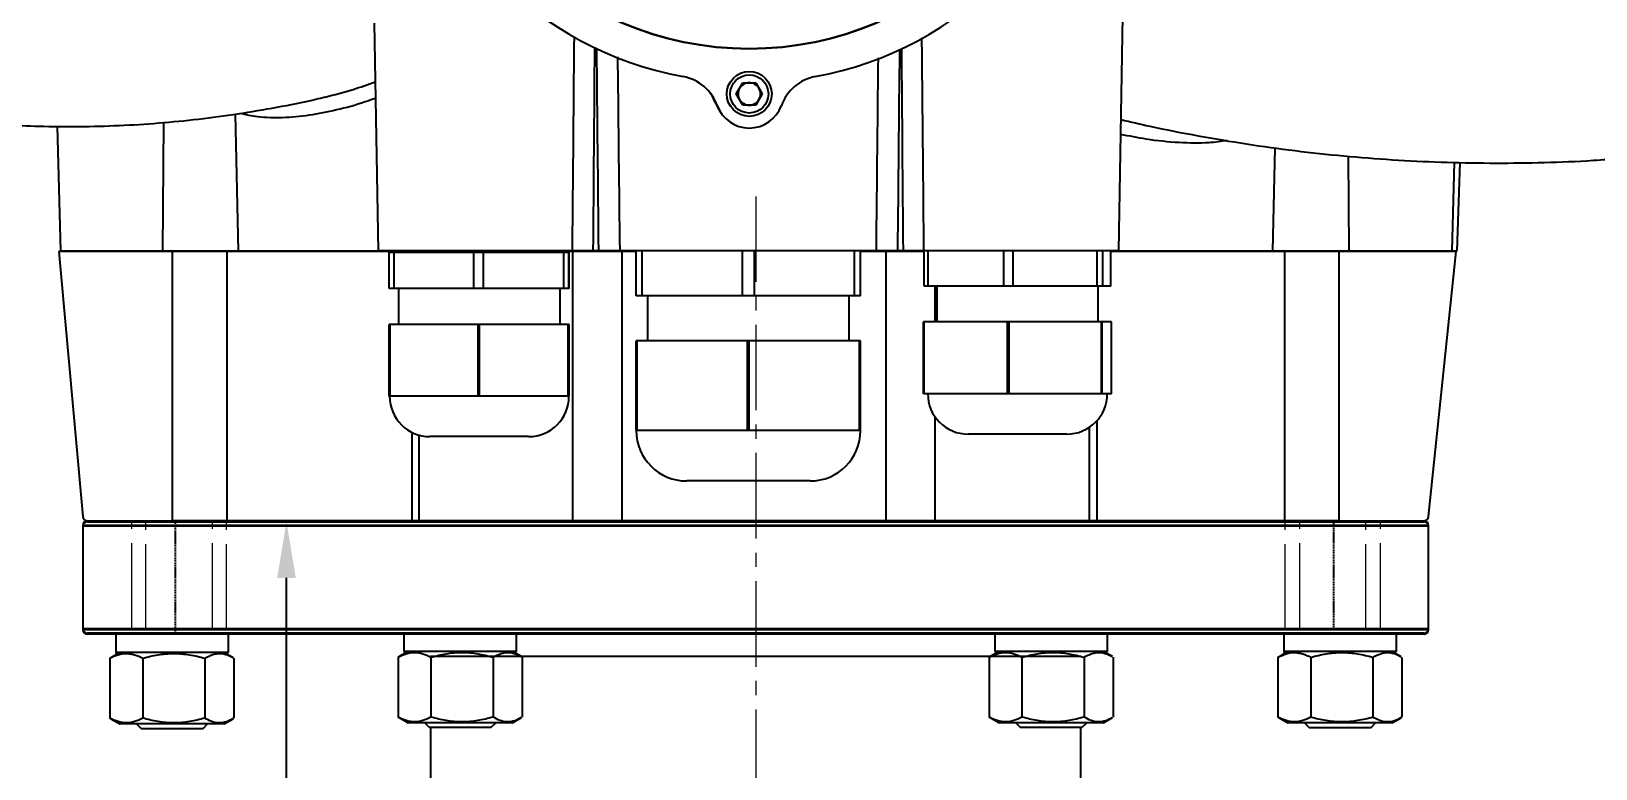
# Model space of a CAD drawing. Header units: millimetres. Extents: x 1465 to 4510, y 540 to 2694.
# Drawn here: x 3435.5 to 3784.2, y 1989.4 to 2153.7 of the extents above; entities that cross this region are included whole.
import ezdxf

# ---------------------------------------------------------------- set-up
doc = ezdxf.new("R2010")
doc.units = ezdxf.units.MM
for name, pattern in [('CENTER2', [28.575, 19.05, -3.175, 3.175, -3.175]), ('DASHED2', [0.375, 0.25, -0.125]), ('点画线', [18, 12, -2, 2, -2])]:
    doc.linetypes.add(name, pattern=pattern)
doc.layers.add('中心线', color=1, linetype='CENTER2', lineweight=13)
doc.layers.add('中心线层', color=1, linetype='点画线', lineweight=18)
doc.styles.get("Standard").update_dxf_attribs({"font": 'arial.ttf'})
doc.styles.add('TH_GBDIM', font='simplex.shx', dxfattribs={"width": 0.707, "bigfont": 'hzfs.shx'})
doc.dimstyles.new('ISO-25$0', dxfattribs={"dimtxt": 2.5, "dimasz": 2.5, "dimexe": 1.25, "dimexo": 0.625, "dimtad": 1, "dimtxsty": 'Standard', "dimcen": 2.5, "dimdle": 5, "dimadec": 0, "dimazin": 0, "dimtfac": 1, "dimtmove": 0, "dimatfit": 3, "dimfxl": 0, "dimarcsym": 0})

# ---------------------------------------------------------------- blocks, each defined once
blk = doc.blocks.new('*U53')
at = {"layer": '中心线层', "color": 0, "linetype": 'CENTER2', "transparency": 16777216}
blk.add_line((0, 497.5), (0, -12.5), dxfattribs=at)
blk = doc.blocks.new('*D75')
at = {"color": 1, "linetype": 'Continuous', "transparency": 16777216}
for p, q in [((3594.49, 2044.43), (3482.37, 2044.43)), ((3492.37, 1621.93), (3492.37, 2031.93)), ((3594.47, 1609.43), (3482.37, 1609.43))]:
    blk.add_line(p, q, dxfattribs=at)
at = {"color": 1, "linetype": 'ByBlock', "transparency": 16777216}
for points in [[(3490.29, 2031.93), (3494.46, 2031.93), (3492.37, 2044.43)], [(3490.29, 1621.93), (3494.46, 1621.93), (3492.37, 1609.43)]]:
    blk.add_solid(points, dxfattribs=at)
at = {"layer": 'Defpoints', "color": 0, "linetype": 'ByBlock', "transparency": 16777216}
for p in [(3492.37, 2044.43), (3596.99, 2044.43), (3596.97, 1609.43)]:
    blk.add_point(p, dxfattribs=at)
at = {"color": 1, "linetype": 'ByBlock', "lineweight": 5, "transparency": 16777216, "insert": (3479.87, 1826.93), "char_height": 15, "attachment_point": 5, "rotation": 90, "style": 'TH_GBDIM'}
blk.add_mtext('435', dxfattribs=at)

msp = doc.modelspace()

# ---------------------------------------------------------------- linework, layer by layer
at = {"color": 7, "linetype": 'Continuous', "lineweight": 25}
for p, q in [((3677.906, 2104.832), (3679.825, 2214.81)), ((3511.905, 2155.587), (3512.791, 2104.832)), ((3592.66, 2139.787), (3594.103, 2142.287)), ((3594.103, 2142.287), (3596.99, 2142.287)), ((3596.99, 2142.287), (3598.433, 2139.787)), ((3594.103, 2137.287), (3592.66, 2139.787)), ((3598.433, 2139.787), (3596.99, 2137.287)), ((3480.966, 2135.281), (3481.627, 2104.832)), ((3596.99, 2137.287), (3594.103, 2137.287)), ((3441.239, 2132.565), (3441.965, 2104.832)), ((3464.929, 2133.418), (3464.705, 2104.832)), ((3712.684, 2127.785), (3712.193, 2104.832)), ((3729.046, 2125.91), (3729.221, 2104.832)), ((3752.269, 2104.832), (3752.785, 2124.544)), ((3753.325, 2104.832), (3754.012, 2124.52)), ((3441.594, 2104.642), (3446.978, 2045.635)), ((3466.979, 2104.642), (3441.594, 2104.642)), ((3441.965, 2104.832), (3464.705, 2104.832)), ((3464.705, 2104.832), (3481.627, 2104.832)), ((3466.979, 2044.642), (3466.979, 2104.642)), ((3479.126, 2104.642), (3466.979, 2104.642)), ((3471.997, 2104.832), (3471.997, 2104.642)), ((3479.126, 2044.642), (3479.126, 2104.642)), ((3519.354, 2104.642), (3479.126, 2104.642)), ((3481.627, 2104.832), (3512.791, 2104.832)), ((3487.997, 2104.642), (3487.997, 2104.832)), ((3488.394, 2104.642), (3488.394, 2104.832)), ((3507.024, 2104.832), (3507.024, 2104.642)), ((3556.126, 2104.832), (3512.791, 2104.832)), ((3515.305, 2096.427), (3515.305, 2104.427)), ((3516.37, 2104.427), (3515.305, 2104.427)), ((3516.37, 2096.427), (3516.37, 2104.427)), ((3534.174, 2104.427), (3516.37, 2104.427)), ((3517.024, 2104.642), (3517.024, 2104.832)), ((3519.354, 2104.832), (3519.354, 2104.427)), ((3534.174, 2096.427), (3534.174, 2104.427)), ((3536.32, 2104.427), (3534.174, 2104.427)), ((3536.32, 2096.427), (3536.32, 2104.427)), ((3554.223, 2104.427), (3536.32, 2104.427)), ((3551.354, 2104.427), (3551.354, 2104.832)), ((3556.226, 2104.642), (3551.354, 2104.642)), ((3554.223, 2096.427), (3554.223, 2104.427)), ((3555.305, 2104.427), (3554.223, 2104.427)), ((3555.305, 2096.427), (3555.305, 2104.427)), ((3555.403, 2104.427), (3555.305, 2104.427)), ((3555.403, 2096.427), (3555.403, 2104.427)), ((3556.226, 2044.642), (3556.226, 2104.642)), ((3567.232, 2104.642), (3556.226, 2104.642)), ((3556.421, 2104.642), (3556.421, 2104.832)), ((3561.92, 2104.832), (3560.774, 2104.832)), ((3623.875, 2104.832), (3566.655, 2104.832)), ((3567.232, 2044.642), (3567.232, 2104.642)), ((3570.347, 2104.642), (3567.232, 2104.642)), ((3570.347, 2094.788), (3570.347, 2104.788)), ((3570.35, 2104.788), (3570.347, 2104.788)), ((3570.35, 2094.788), (3570.35, 2104.788)), ((3571.691, 2104.788), (3570.35, 2104.788)), ((3571.691, 2094.788), (3571.691, 2104.788)), ((3594.01, 2104.788), (3571.691, 2104.788)), ((3575.348, 2104.832), (3575.348, 2104.788)), ((3594.01, 2094.788), (3594.01, 2104.788)), ((3596.693, 2104.788), (3594.01, 2104.788)), ((3596.693, 2094.788), (3596.693, 2104.788)), ((3619.008, 2104.788), (3596.693, 2104.788)), ((3615.348, 2104.788), (3615.348, 2104.832)), ((3619.008, 2094.788), (3619.008, 2104.788)), ((3620.35, 2104.788), (3619.008, 2104.788)), ((3620.35, 2094.788), (3620.35, 2104.788)), ((3626.053, 2104.642), (3620.35, 2104.642)), ((3622.588, 2104.832), (3622.588, 2104.642)), ((3624.145, 2104.832), (3624.145, 2104.642)), ((3626.053, 2044.642), (3626.053, 2104.642)), ((3634.502, 2104.642), (3626.053, 2104.642)), ((3629.82, 2104.832), (3628.674, 2104.832)), ((3677.906, 2104.832), (3634.411, 2104.832)), ((3634.502, 2096.973), (3634.502, 2104.832)), ((3635.405, 2096.973), (3635.405, 2104.832)), ((3652.266, 2096.973), (3652.266, 2104.832)), ((3654.404, 2096.973), (3654.404, 2104.832)), ((3673.107, 2096.973), (3673.107, 2104.832)), ((3674.342, 2096.973), (3674.342, 2104.832)), ((3676.184, 2096.973), (3676.184, 2104.832)), ((3714.962, 2104.642), (3676.184, 2104.642)), ((3677.942, 2104.832), (3677.942, 2104.642)), ((3677.942, 2104.832), (3712.193, 2104.832)), ((3687.942, 2104.642), (3687.942, 2104.832)), ((3706.572, 2104.832), (3706.572, 2104.642)), ((3712.193, 2104.832), (3729.221, 2104.832)), ((3714.962, 2044.642), (3714.962, 2104.642)), ((3727.086, 2104.642), (3714.962, 2104.642)), ((3722.572, 2104.642), (3722.572, 2104.832)), ((3722.969, 2104.642), (3722.969, 2104.832)), ((3727.086, 2044.642), (3727.086, 2104.642)), ((3752.54, 2104.642), (3727.086, 2104.642)), ((3729.221, 2104.832), (3752.269, 2104.832)), ((3746.985, 2045.642), (3753.163, 2104.642)), ((3752.269, 2104.832), (3753.325, 2104.832)), ((3753.163, 2104.642), (3752.54, 2104.642)), ((3516.37, 2096.427), (3515.305, 2096.427)), ((3534.174, 2096.427), (3516.37, 2096.427)), ((3517.354, 2096.427), (3517.354, 2088.427)), ((3536.32, 2096.427), (3534.174, 2096.427)), ((3554.223, 2096.427), (3536.32, 2096.427)), ((3553.354, 2088.427), (3553.354, 2096.427)), ((3555.305, 2096.427), (3554.223, 2096.427)), ((3555.403, 2096.427), (3555.305, 2096.427)), ((3635.405, 2096.973), (3634.502, 2096.973)), ((3652.266, 2096.973), (3635.405, 2096.973)), ((3636.974, 2088.973), (3636.974, 2096.973)), ((3637.343, 2096.973), (3637.343, 2088.973)), ((3654.404, 2096.973), (3652.266, 2096.973)), ((3673.107, 2096.973), (3654.404, 2096.973)), ((3674.342, 2096.973), (3673.107, 2096.973)), ((3673.343, 2088.973), (3673.343, 2096.973)), ((3676.184, 2096.973), (3674.342, 2096.973)), ((3570.35, 2094.788), (3570.347, 2094.788)), ((3571.691, 2094.788), (3570.35, 2094.788)), ((3594.01, 2094.788), (3571.691, 2094.788)), ((3572.848, 2094.788), (3572.848, 2084.788)), ((3596.693, 2094.788), (3594.01, 2094.788)), ((3619.008, 2094.788), (3596.693, 2094.788)), ((3617.848, 2084.788), (3617.848, 2094.788)), ((3620.35, 2094.788), (3619.008, 2094.788)), ((3515.3, 2072.427), (3515.3, 2088.427)), ((3515.463, 2088.427), (3515.3, 2088.427)), ((3515.463, 2072.427), (3515.463, 2088.427)), ((3535.081, 2088.427), (3515.463, 2088.427)), ((3535.081, 2072.427), (3535.081, 2088.427)), ((3535.409, 2088.427), (3535.081, 2088.427)), ((3535.409, 2072.427), (3535.409, 2088.427)), ((3555.135, 2088.427), (3535.409, 2088.427)), ((3555.135, 2072.427), (3555.135, 2088.427)), ((3555.3, 2088.427), (3555.135, 2088.427)), ((3555.3, 2072.427), (3555.3, 2088.427)), ((3555.408, 2088.427), (3555.3, 2088.427)), ((3555.408, 2072.427), (3555.408, 2088.427)), ((3634.408, 2072.973), (3634.408, 2088.973)), ((3634.546, 2088.973), (3634.408, 2088.973)), ((3634.546, 2072.973), (3634.546, 2088.973)), ((3653.125, 2088.973), (3634.546, 2088.973)), ((3653.125, 2072.973), (3653.125, 2088.973)), ((3653.451, 2088.973), (3653.125, 2088.973)), ((3653.451, 2072.973), (3653.451, 2088.973)), ((3674.059, 2088.973), (3653.451, 2088.973)), ((3674.059, 2072.973), (3674.059, 2088.973)), ((3674.248, 2088.973), (3674.059, 2088.973)), ((3674.248, 2072.973), (3674.248, 2088.973)), ((3676.278, 2088.973), (3674.248, 2088.973)), ((3676.278, 2072.973), (3676.278, 2088.973)), ((3570.347, 2064.788), (3570.347, 2084.788)), ((3570.35, 2084.788), (3570.347, 2084.788)), ((3570.35, 2064.788), (3570.35, 2084.788)), ((3570.555, 2084.788), (3570.35, 2084.788)), ((3570.555, 2064.788), (3570.555, 2084.788)), ((3595.146, 2084.788), (3570.555, 2084.788)), ((3595.146, 2064.788), (3595.146, 2084.788)), ((3595.556, 2084.788), (3595.146, 2084.788)), ((3595.556, 2064.788), (3595.556, 2084.788)), ((3620.145, 2084.788), (3595.556, 2084.788)), ((3620.145, 2064.788), (3620.145, 2084.788)), ((3620.35, 2084.788), (3620.145, 2084.788)), ((3620.35, 2064.788), (3620.35, 2084.788)), ((3515.463, 2072.427), (3515.3, 2072.427)), ((3525.272, 2072.427), (3515.463, 2072.427)), ((3535.081, 2072.427), (3525.272, 2072.427)), ((3535.409, 2072.427), (3535.081, 2072.427)), ((3545.272, 2072.427), (3535.409, 2072.427)), ((3555.135, 2072.427), (3545.272, 2072.427)), ((3555.3, 2072.427), (3555.135, 2072.427)), ((3555.354, 2072.427), (3555.3, 2072.427)), ((3555.408, 2072.427), (3555.354, 2072.427)), ((3634.546, 2072.973), (3634.408, 2072.973)), ((3643.835, 2072.973), (3634.546, 2072.973)), ((3653.125, 2072.973), (3643.835, 2072.973)), ((3653.451, 2072.973), (3653.125, 2072.973)), ((3663.755, 2072.973), (3653.451, 2072.973)), ((3674.059, 2072.973), (3663.755, 2072.973)), ((3674.248, 2072.973), (3674.059, 2072.973)), ((3675.263, 2072.973), (3674.248, 2072.973)), ((3676.278, 2072.973), (3675.263, 2072.973)), ((3570.348, 2064.788), (3570.347, 2064.788)), ((3570.35, 2064.788), (3570.348, 2064.788)), ((3570.555, 2064.788), (3570.35, 2064.788)), ((3582.851, 2064.788), (3570.555, 2064.788)), ((3595.146, 2064.788), (3582.851, 2064.788)), ((3595.556, 2064.788), (3595.146, 2064.788)), ((3607.851, 2064.788), (3595.556, 2064.788)), ((3620.145, 2064.788), (3607.851, 2064.788)), ((3620.35, 2064.788), (3620.145, 2064.788)), ((3636.974, 2044.642), (3636.974, 2067.805)), ((3671.384, 2044.642), (3671.384, 2065.517)), ((3673.131, 2044.642), (3673.131, 2067.063)), ((3520.4, 2044.642), (3520.4, 2064.342)), ((3521.871, 2063.776), (3521.871, 2044.642)), ((3546.354, 2063.427), (3524.354, 2063.427)), ((3666.343, 2063.973), (3644.343, 2063.973)), ((3609.098, 2053.538), (3581.598, 2053.538)), ((3447.985, 2044.642), (3745.985, 2044.642)), ((3447.985, 2044.432), (3745.985, 2044.432)), ((3479.126, 2044.642), (3466.979, 2044.642)), ((3520.4, 2044.642), (3479.126, 2044.642)), ((3521.871, 2044.642), (3520.4, 2044.642)), ((3556.226, 2044.642), (3521.871, 2044.642)), ((3567.232, 2044.642), (3556.226, 2044.642)), ((3566.645, 2044.642), (3566.645, 2044.432)), ((3573.466, 2044.432), (3566.645, 2044.432)), ((3626.053, 2044.642), (3567.232, 2044.642)), ((3573.466, 2044.642), (3573.466, 2044.432)), ((3573.466, 2044.432), (3581.266, 2044.432)), ((3581.266, 2044.642), (3581.266, 2044.432)), ((3592.932, 2044.642), (3592.932, 2044.432)), ((3592.932, 2044.432), (3594.452, 2044.432)), ((3594.452, 2044.642), (3594.452, 2044.432)), ((3594.452, 2044.432), (3601.56, 2044.432)), ((3601.56, 2044.642), (3601.56, 2044.432)), ((3601.56, 2044.432), (3603.424, 2044.432)), ((3603.424, 2044.642), (3603.424, 2044.432)), ((3626.536, 2044.432), (3603.424, 2044.432)), ((3636.974, 2044.642), (3626.053, 2044.642)), ((3626.536, 2044.642), (3626.536, 2044.432)), ((3671.384, 2044.642), (3636.974, 2044.642)), ((3673.131, 2044.642), (3671.268, 2044.642)), ((3714.962, 2044.642), (3673.131, 2044.642)), ((3727.086, 2044.642), (3714.962, 2044.642)), ((3446.985, 2043.642), (3446.985, 2020.642)), ((3446.985, 2043.432), (3446.985, 2020.432)), ((3746.985, 2020.642), (3746.985, 2043.642)), ((3746.985, 2020.432), (3746.985, 2043.432)), ((3745.985, 2019.642), (3447.985, 2019.642)), ((3745.985, 2019.432), (3447.985, 2019.432)), ((3454.319, 2019.411), (3454.319, 2015.311)), ((3479.419, 2015.311), (3479.419, 2019.411)), ((3518.566, 2019.642), (3518.566, 2015.542)), ((3543.666, 2015.542), (3543.666, 2019.642)), ((3650.32, 2019.642), (3650.32, 2015.542)), ((3675.42, 2015.542), (3675.42, 2019.642)), ((3714.711, 2019.623), (3714.711, 2015.523)), ((3739.811, 2015.523), (3739.811, 2019.623)), ((3453.26, 2014.142), (3453.02, 2014.023)), ((3453.02, 2014.023), (3453.02, 2000.7)), ((3455.244, 2015.311), (3453.25, 2014.16)), ((3479.419, 2015.311), (3454.319, 2015.311)), ((3454.41, 2015.311), (3454.355, 2014.799)), ((3460.335, 2014.023), (3460.335, 2000.7)), ((3474.184, 2014.023), (3474.184, 2000.7)), ((3480.487, 2014.16), (3478.494, 2015.311)), ((3480.718, 2000.7), (3480.718, 2014.023)), ((3517.508, 2014.373), (3517.267, 2014.254)), ((3517.267, 2014.254), (3517.267, 2000.931)), ((3519.491, 2015.542), (3517.498, 2014.391)), ((3543.666, 2015.542), (3518.566, 2015.542)), ((3518.658, 2015.542), (3518.603, 2015.03)), ((3524.583, 2014.254), (3524.583, 2000.931)), ((3538.432, 2014.254), (3538.432, 2000.931)), ((3544.735, 2014.391), (3542.741, 2015.542)), ((3544.966, 2000.931), (3544.966, 2014.254)), ((3649.262, 2014.373), (3649.021, 2014.254)), ((3649.021, 2014.254), (3649.021, 2000.931)), ((3651.245, 2015.542), (3649.251, 2014.391)), ((3675.42, 2015.542), (3650.32, 2015.542)), ((3650.411, 2015.542), (3650.357, 2015.03)), ((3656.336, 2014.254), (3656.336, 2000.931)), ((3670.186, 2014.254), (3670.186, 2000.931)), ((3676.489, 2014.391), (3674.495, 2015.542)), ((3676.719, 2000.931), (3676.719, 2014.254)), ((3713.653, 2014.353), (3713.412, 2014.235)), ((3713.412, 2014.235), (3713.412, 2000.911)), ((3715.636, 2015.523), (3713.642, 2014.372)), ((3739.811, 2015.523), (3714.711, 2015.523)), ((3714.802, 2015.523), (3714.748, 2015.01)), ((3720.727, 2014.235), (3720.727, 2000.911)), ((3734.576, 2014.235), (3734.576, 2000.911)), ((3740.88, 2014.372), (3738.886, 2015.523)), ((3741.11, 2000.911), (3741.11, 2014.235)), ((3453.02, 2000.7), (3453.26, 2000.585)), ((3453.248, 2000.564), (3455.244, 1999.411)), ((3478.494, 1999.411), (3455.244, 1999.411)), ((3458.951, 1999.411), (3459.951, 1998.411)), ((3459.951, 1998.411), (3473.786, 1998.411)), ((3473.786, 1998.411), (3474.786, 1999.411)), ((3478.494, 1999.411), (3480.489, 2000.564)), ((3517.267, 2000.931), (3517.508, 2000.816)), ((3517.496, 2000.795), (3519.491, 1999.642)), ((3542.741, 1999.642), (3519.491, 1999.642)), ((3523.199, 1999.642), (3524.199, 1998.642)), ((3524.199, 1998.642), (3538.034, 1998.642)), ((3524.485, 1998.642), (3524.485, 1975.432)), ((3538.034, 1998.642), (3539.034, 1999.642)), ((3542.741, 1999.642), (3544.737, 2000.795)), ((3649.021, 2000.931), (3649.262, 2000.816)), ((3649.249, 2000.795), (3651.245, 1999.642)), ((3674.495, 1999.642), (3651.245, 1999.642)), ((3654.953, 1999.642), (3655.953, 1998.642)), ((3655.953, 1998.642), (3669.788, 1998.642)), ((3669.485, 1975.432), (3669.485, 1998.642)), ((3669.788, 1998.642), (3670.788, 1999.642)), ((3674.495, 1999.642), (3676.491, 2000.795)), ((3713.412, 2000.911), (3713.653, 2000.797)), ((3713.64, 2000.775), (3715.636, 1999.623)), ((3738.886, 1999.623), (3715.636, 1999.623)), ((3719.344, 1999.623), (3720.344, 1998.623)), ((3720.344, 1998.623), (3734.179, 1998.623)), ((3734.179, 1998.623), (3735.179, 1999.623)), ((3738.886, 1999.623), (3740.882, 2000.775))]:
    msp.add_line(p, q, dxfattribs=at)
at = {"color": 1, "linetype": 'DASHED2'}
for p, q in [((3467.628, 2019.593), (3467.628, 2044.593)), ((3725.865, 2020.642), (3725.865, 2044.642))]:
    msp.add_line(p, q, dxfattribs=at)
at = {"color": 8, "linetype": 'Continuous', "lineweight": 25}
for p, q in [((3746.985, 2043.642), (3446.985, 2043.642)), ((3746.985, 2043.432), (3446.985, 2043.432)), ((3446.985, 2020.642), (3746.985, 2020.642)), ((3446.985, 2020.432), (3746.985, 2020.432)), ((3669.485, 2014.432), (3524.485, 2014.432))]:
    msp.add_line(p, q, dxfattribs=at)
at = {"color": 7, "linetype": 'Continuous', "lineweight": 25, "flags": 128}
msp.add_lwpolyline([(3587.99, 2137.8), (3588.794, 2136.257), (3588.888, 2136.124)], dxfattribs=at)
at = {"color": 7, "linetype": 'Continuous', "lineweight": 25}
for centre, radius in [((3595.547, 2222.287), 72.5), ((3595.547, 2222.287), 72.418), ((3595.547, 2139.787), 5), ((3595.547, 2139.787), 4.25)]:
    msp.add_circle(centre, radius, dxfattribs=at)
for centre, radius, start, end in [((3595.547, 2222.287), 80, 190.6021, 259.3979), ((3595.547, 2222.287), 80, 280.6021, 349.3979), ((3578.988, 2133.823), 10, 19.80619, 79.3979), ((3595.547, 2139.787), 2.5, 90, 150), ((3595.547, 2139.787), 2.5, 30, 90), ((3612.106, 2133.823), 10, 100.6021, 160.19381), ((3578.628, 2134.284), 10, 20.58584, 36.2851), ((3595.547, 2139.787), 2.5, 150, 210), ((3595.547, 2139.787), 2.5, 210, 270), ((3595.547, 2139.787), 2.5, 270, 330), ((3595.547, 2139.787), 2.5, 330, 30), ((3595.547, 2139.787), 7.6, 199.80619, 340.19381), ((3524.354, 2072.427), 9, 180, 270), ((3546.354, 2072.427), 9, 270, 0), ((3644.343, 2072.973), 9, 180, 270), ((3666.343, 2072.973), 9, 270, 0), ((3581.598, 2064.788), 11.25, 180, 270), ((3609.098, 2064.788), 11.25, 270, 0), ((3447.977, 2045.642), 1, 180.43297, 270.43297), ((3447.985, 2043.642), 1, 90, 180), ((3447.985, 2043.432), 1, 90, 180), ((3745.985, 2045.642), 1, 270, 0), ((3745.985, 2043.642), 1, 0, 90), ((3745.985, 2043.432), 1, 0, 90), ((3447.985, 2020.642), 1, 180, 270), ((3447.985, 2020.432), 1, 180, 270), ((3745.985, 2020.642), 1, 270, 0), ((3745.985, 2020.432), 1, 270, 0)]:
    msp.add_arc(centre, radius, start, end, dxfattribs=at)
for centre, major_axis, start_param, end_param in [((3535.172, 2644.091), (-0.342, 1411.987), 4.3205165, 4.3549505), ((3595.084, 2984.793), (-0.466, 1923.104), 2.0198691, 2.0460556), ((3595.084, 2984.793), (-0.466, 1923.104), 4.2371202, 4.263166), ((3655.161, 2644.091), (-0.342, 1411.987), 1.9284107, 1.9626594)]:
    msp.add_ellipse(centre, major_axis=major_axis, ratio=0.019519, start_param=start_param, end_param=end_param, dxfattribs=at)
for points, knots in [([(3556.126, 2104.832), (3556.157, 2108.164), (3556.305, 2124.095), (3556.443, 2140.025), (3556.552, 2152.623)], [0, 0, 0, 0, 0.2091798, 1, 1, 1, 1]), ([(3633.967, 2152.307), (3633.97, 2152.033), (3634.091, 2138.429), (3634.239, 2122.604), (3634.39, 2107.053), (3634.411, 2104.832)], [0, 0, 0, 0, 0.0173473, 0.8596338, 1, 1, 1, 1]), ([(3566.183, 2148.046), (3566.189, 2147.517), (3566.342, 2133.112), (3566.501, 2118.707), (3566.655, 2104.832)], [0, 0, 0, 0, 0.0367513, 1, 1, 1, 1]), ([(3623.875, 2104.832), (3623.911, 2108.164), (3624.064, 2122.493), (3624.211, 2136.823), (3624.324, 2147.82)], [0, 0, 0, 0, 0.2325469, 1, 1, 1, 1]), ([(3500.992, 2139.09), (3503.06, 2139.611), (3506.694, 2140.527), (3510.496, 2141.891), (3512.134, 2142.479)], [0, 0, 0, 0, 0.5689763, 1, 1, 1, 1]), ([(3429.723, 2132.926), (3432.214, 2132.799), (3437.682, 2132.522), (3446.133, 2132.477), (3455.052, 2132.712), (3463.936, 2133.268), (3472.772, 2134.135), (3481.551, 2135.302), (3490.257, 2136.797), (3496.74, 2138.075), (3500.295, 2138.948), (3500.998, 2139.12)], [0, 0, 0, 0, 0.104207, 0.2287858, 0.3530516, 0.4770071, 0.6006545, 0.7239951, 0.8470295, 0.9697573, 1, 1, 1, 1]), ([(3512.198, 2138.798), (3511.445, 2138.526), (3508.482, 2137.455), (3503.523, 2136.143), (3497.337, 2134.908), (3491.476, 2134.39), (3486.296, 2134.489), (3483.321, 2135.146), (3482.009, 2135.437)], [0, 0, 0, 0, 0.0662194, 0.2604347, 0.4527512, 0.6496821, 0.845437, 1, 1, 1, 1]), ([(3678.416, 2134.08), (3680.557, 2133.577), (3686.257, 2132.24), (3695.586, 2130.424), (3706.378, 2128.598), (3717.202, 2127.108), (3728.045, 2125.935), (3738.899, 2125.083), (3749.754, 2124.552), (3760.601, 2124.334), (3771.431, 2124.448), (3780.674, 2124.769), (3786.296, 2125.176), (3788.324, 2125.322)], [0, 0, 0, 0, 0.0596151, 0.1586817, 0.2575664, 0.3562726, 0.4548031, 0.5531604, 0.6513466, 0.7493636, 0.8472129, 0.9448956, 1, 1, 1, 1]), ([(3702.08, 2129.378), (3700.739, 2129.192), (3697.35, 2128.722), (3691.307, 2128.862), (3684.74, 2129.487), (3680.265, 2130.387), (3678.358, 2130.771)], [0, 0, 0, 0, 0.1886984, 0.4768409, 0.777094, 1, 1, 1, 1]), ([(3560.774, 2104.832), (3560.744, 2104.832), (3560.593, 2104.832), (3559.953, 2104.832), (3558.864, 2104.832), (3557.519, 2104.832), (3556.604, 2104.832), (3556.243, 2104.832), (3556.126, 2104.832)], [0, 0, 0, 0, 0.0154414, 0.077245, 0.327001, 0.5767568, 0.8624795, 1, 1, 1, 1]), ([(3566.655, 2104.832), (3566.646, 2104.832), (3566.598, 2104.832), (3566.362, 2104.832), (3565.743, 2104.832), (3564.511, 2104.832), (3563.166, 2104.832), (3562.264, 2104.832), (3561.92, 2104.832)], [0, 0, 0, 0, 0.0152548, 0.0763166, 0.3233966, 0.5704785, 0.8367817, 1, 1, 1, 1]), ([(3628.674, 2104.832), (3628.644, 2104.832), (3628.493, 2104.832), (3627.853, 2104.832), (3626.763, 2104.832), (3625.42, 2104.832), (3624.401, 2104.832), (3624.031, 2104.832), (3623.875, 2104.832)], [0, 0, 0, 0, 0.0143893, 0.071982, 0.304721, 0.5374601, 0.8037035, 1, 1, 1, 1]), ([(3634.411, 2104.832), (3634.399, 2104.832), (3634.339, 2104.832), (3634.051, 2104.832), (3633.355, 2104.832), (3632.049, 2104.832), (3630.798, 2104.832), (3630.029, 2104.832), (3629.82, 2104.832)], [0, 0, 0, 0, 0.01624473, 0.08126808, 0.34432952, 0.60739291, 0.89319823, 1, 1, 1, 1]), ([(3453.02, 2014.023), (3453.617, 2014.35), (3454.218, 2014.619), (3455.434, 2014.992), (3456.048, 2015.094), (3456.981, 2015.095), (3457.294, 2015.07), (3457.912, 2014.972), (3458.219, 2014.9), (3459.134, 2014.62), (3459.737, 2014.35), (3460.335, 2014.023)], [0, 0, 0, 0, 0.25, 0.25, 0.5, 0.5, 0.625, 0.625, 0.75, 0.75, 1, 1, 1, 1]), ([(3460.335, 2014.023), (3461.466, 2014.35), (3462.604, 2014.619), (3464.906, 2014.992), (3466.069, 2015.094), (3467.835, 2015.095), (3468.426, 2015.07), (3469.596, 2014.972), (3470.178, 2014.9), (3471.91, 2014.62), (3473.052, 2014.35), (3474.184, 2014.023)], [0, 0, 0, 0, 0.25, 0.25, 0.5, 0.5, 0.625, 0.625, 0.75, 0.75, 1, 1, 1, 1]), ([(3474.184, 2014.023), (3474.751, 2014.333), (3475.898, 2014.959), (3477.596, 2015.185), (3479.138, 2014.876), (3480.054, 2014.374), (3480.477, 2014.142)], [0, 0, 0, 0, 0.27487, 0.5557011, 0.7950175, 1, 1, 1, 1]), ([(3517.267, 2014.254), (3517.865, 2014.581), (3518.466, 2014.85), (3519.682, 2015.223), (3520.296, 2015.325), (3521.229, 2015.326), (3521.542, 2015.301), (3522.16, 2015.203), (3522.466, 2015.131), (3523.382, 2014.851), (3523.985, 2014.581), (3524.583, 2014.254)], [0, 0, 0, 0, 0.25, 0.25, 0.5, 0.5, 0.625, 0.625, 0.75, 0.75, 1, 1, 1, 1]), ([(3524.583, 2014.254), (3525.713, 2014.581), (3526.852, 2014.85), (3529.154, 2015.223), (3530.317, 2015.325), (3532.083, 2015.326), (3532.674, 2015.301), (3533.844, 2015.203), (3534.425, 2015.131), (3536.158, 2014.851), (3537.3, 2014.581), (3538.432, 2014.254)], [0, 0, 0, 0, 0.25, 0.25, 0.5, 0.5, 0.625, 0.625, 0.75, 0.75, 1, 1, 1, 1]), ([(3538.432, 2014.254), (3538.999, 2014.564), (3540.146, 2015.19), (3541.844, 2015.416), (3543.386, 2015.107), (3544.302, 2014.604), (3544.725, 2014.373)], [0, 0, 0, 0, 0.27487, 0.5557011, 0.7950175, 1, 1, 1, 1]), ([(3649.021, 2014.254), (3649.618, 2014.581), (3650.22, 2014.85), (3651.436, 2015.223), (3652.05, 2015.325), (3652.983, 2015.326), (3653.295, 2015.301), (3653.913, 2015.203), (3654.22, 2015.131), (3655.136, 2014.851), (3655.738, 2014.581), (3656.336, 2014.254)], [0, 0, 0, 0, 0.25, 0.25, 0.5, 0.5, 0.625, 0.625, 0.75, 0.75, 1, 1, 1, 1]), ([(3656.336, 2014.254), (3657.467, 2014.581), (3658.606, 2014.85), (3660.908, 2015.223), (3662.07, 2015.325), (3663.836, 2015.326), (3664.428, 2015.301), (3665.598, 2015.203), (3666.179, 2015.131), (3667.912, 2014.851), (3669.053, 2014.581), (3670.186, 2014.254)], [0, 0, 0, 0, 0.25, 0.25, 0.5, 0.5, 0.625, 0.625, 0.75, 0.75, 1, 1, 1, 1]), ([(3670.186, 2014.254), (3670.753, 2014.564), (3671.899, 2015.19), (3673.598, 2015.416), (3675.14, 2015.107), (3676.056, 2014.604), (3676.478, 2014.373)], [0, 0, 0, 0, 0.27487, 0.5557011, 0.7950175, 1, 1, 1, 1]), ([(3713.412, 2014.235), (3714.009, 2014.561), (3714.611, 2014.83), (3715.827, 2015.203), (3716.441, 2015.306), (3717.374, 2015.307), (3717.686, 2015.282), (3718.304, 2015.184), (3718.611, 2015.111), (3719.526, 2014.831), (3720.129, 2014.562), (3720.727, 2014.235)], [0, 0, 0, 0, 0.25, 0.25, 0.5, 0.5, 0.625, 0.625, 0.75, 0.75, 1, 1, 1, 1]), ([(3720.727, 2014.235), (3721.858, 2014.561), (3722.997, 2014.83), (3725.298, 2015.203), (3726.461, 2015.306), (3728.227, 2015.307), (3728.819, 2015.282), (3729.989, 2015.184), (3730.57, 2015.111), (3732.303, 2014.831), (3733.444, 2014.562), (3734.576, 2014.235)], [0, 0, 0, 0, 0.25, 0.25, 0.5, 0.5, 0.625, 0.625, 0.75, 0.75, 1, 1, 1, 1]), ([(3734.576, 2014.235), (3735.144, 2014.544), (3736.29, 2015.171), (3737.988, 2015.396), (3739.531, 2015.087), (3740.447, 2014.585), (3740.869, 2014.353)], [0, 0, 0, 0, 0.27487, 0.5557011, 0.7950175, 1, 1, 1, 1]), ([(3460.335, 2000.7), (3459.738, 2000.373), (3459.136, 2000.104), (3457.92, 1999.731), (3457.306, 1999.629), (3456.373, 1999.627), (3456.061, 1999.653), (3455.443, 1999.75), (3455.136, 1999.823), (3454.221, 2000.103), (3453.618, 2000.373), (3453.02, 2000.7)], [0, 0, 0, 0, 0.25, 0.25, 0.5, 0.5, 0.625, 0.625, 0.75, 0.75, 1, 1, 1, 1]), ([(3474.184, 2000.7), (3473.053, 2000.373), (3471.914, 2000.104), (3469.613, 1999.731), (3468.45, 1999.629), (3466.684, 1999.627), (3466.093, 1999.653), (3464.923, 1999.75), (3464.341, 1999.823), (3462.609, 2000.103), (3461.467, 2000.373), (3460.335, 2000.7)], [0, 0, 0, 0, 0.25, 0.25, 0.5, 0.5, 0.625, 0.625, 0.75, 0.75, 1, 1, 1, 1]), ([(3480.477, 2000.585), (3479.989, 2000.321), (3478.922, 1999.744), (3477.305, 1999.537), (3475.682, 1999.871), (3474.686, 2000.422), (3474.184, 2000.7)], [0, 0, 0, 0, 0.23618419, 0.51698793, 0.75628114, 1, 1, 1, 1]), ([(3524.583, 2000.931), (3523.986, 2000.604), (3523.384, 2000.335), (3522.168, 1999.962), (3521.554, 1999.86), (3520.621, 1999.858), (3520.309, 1999.883), (3519.691, 1999.981), (3519.384, 2000.054), (3518.468, 2000.334), (3517.865, 2000.604), (3517.267, 2000.931)], [0, 0, 0, 0, 0.25, 0.25, 0.5, 0.5, 0.625, 0.625, 0.75, 0.75, 1, 1, 1, 1]), ([(3538.432, 2000.931), (3537.301, 2000.604), (3536.162, 2000.335), (3533.861, 1999.962), (3532.698, 1999.86), (3530.932, 1999.858), (3530.34, 1999.883), (3529.17, 1999.981), (3528.589, 2000.054), (3526.856, 2000.334), (3525.715, 2000.604), (3524.583, 2000.931)], [0, 0, 0, 0, 0.25, 0.25, 0.5, 0.5, 0.625, 0.625, 0.75, 0.75, 1, 1, 1, 1]), ([(3544.725, 2000.816), (3544.237, 2000.552), (3543.17, 1999.975), (3541.553, 1999.768), (3539.93, 2000.102), (3538.934, 2000.653), (3538.432, 2000.931)], [0, 0, 0, 0, 0.23618419, 0.51698793, 0.75628114, 1, 1, 1, 1]), ([(3656.336, 2000.931), (3655.739, 2000.604), (3655.138, 2000.335), (3653.922, 1999.962), (3653.308, 1999.86), (3652.375, 1999.858), (3652.062, 1999.883), (3651.444, 1999.981), (3651.137, 2000.054), (3650.222, 2000.334), (3649.619, 2000.604), (3649.021, 2000.931)], [0, 0, 0, 0, 0.25, 0.25, 0.5, 0.5, 0.625, 0.625, 0.75, 0.75, 1, 1, 1, 1]), ([(3670.186, 2000.931), (3669.055, 2000.604), (3667.916, 2000.335), (3665.614, 1999.962), (3664.452, 1999.86), (3662.686, 1999.858), (3662.094, 1999.883), (3660.924, 1999.981), (3660.343, 2000.054), (3658.61, 2000.334), (3657.469, 2000.604), (3656.336, 2000.931)], [0, 0, 0, 0, 0.25, 0.25, 0.5, 0.5, 0.625, 0.625, 0.75, 0.75, 1, 1, 1, 1]), ([(3676.478, 2000.816), (3675.991, 2000.552), (3674.924, 1999.975), (3673.307, 1999.768), (3671.683, 2000.102), (3670.688, 2000.653), (3670.186, 2000.931)], [0, 0, 0, 0, 0.23618419, 0.51698793, 0.75628114, 1, 1, 1, 1]), ([(3720.727, 2000.911), (3720.13, 2000.585), (3719.529, 2000.315), (3718.313, 1999.943), (3717.699, 1999.84), (3716.766, 1999.839), (3716.453, 1999.864), (3715.835, 1999.962), (3715.528, 2000.034), (3714.613, 2000.314), (3714.01, 2000.584), (3713.412, 2000.911)], [0, 0, 0, 0, 0.25, 0.25, 0.5, 0.5, 0.625, 0.625, 0.75, 0.75, 1, 1, 1, 1]), ([(3734.576, 2000.911), (3733.446, 2000.585), (3732.307, 2000.315), (3730.005, 1999.943), (3728.843, 1999.84), (3727.076, 1999.839), (3726.485, 1999.864), (3725.315, 1999.962), (3724.734, 2000.034), (3723.001, 2000.314), (3721.859, 2000.584), (3720.727, 2000.911)], [0, 0, 0, 0, 0.25, 0.25, 0.5, 0.5, 0.625, 0.625, 0.75, 0.75, 1, 1, 1, 1]), ([(3740.869, 2000.797), (3740.382, 2000.533), (3739.315, 1999.956), (3737.698, 1999.749), (3736.074, 2000.082), (3735.079, 2000.633), (3734.576, 2000.911)], [0, 0, 0, 0, 0.23618419, 0.51698793, 0.75628114, 1, 1, 1, 1])]:
    msp.add_open_spline(points, degree=3, knots=knots, dxfattribs=at)
at = {"layer": '中心线', "color": 0}
for p, q in [((3457.869, 2020.642), (3457.869, 2044.642)), ((3460.985, 2020.432), (3460.985, 2044.432)), ((3475.869, 2020.642), (3475.869, 2044.642)), ((3478.985, 2020.432), (3478.985, 2044.432)), ((3714.985, 2020.432), (3714.985, 2044.432)), ((3718.261, 2020.642), (3718.261, 2044.642)), ((3732.985, 2020.432), (3732.985, 2044.432)), ((3736.261, 2020.642), (3736.261, 2044.642))]:
    msp.add_line(p, q, dxfattribs=at)

# ---------------------------------------------------------------- block references
at = {"layer": '中心线层', "linetype": 'CENTER2'}
msp.add_blockref('*U53', (3596.985, 1619.432), dxfattribs=at)

# ---------------------------------------------------------------- dimensions: what is measured, and where the dimension line sits
at = {"color": 0, "linetype": 'ByBlock', "lineweight": 5}
dim = msp.add_linear_dim(base=(3492.373, 2044.432), p1=(3596.973, 1609.432), p2=(3596.985, 2044.432), angle=90, dimstyle='ISO-25$0', override={"dimscale": 5, "dimtxt": 3, "dimasz": 2.5, "dimexe": 2, "dimexo": 0.5, "dimgap": 1, "dimdec": 1, "dimtxsty": 'TH_GBDIM', "dimcen": 2, "dimclrd": 1, "dimclre": 1, "dimclrt": 1, "dimtdec": 1, "dimatfit": 0, "dimlwd": 65535, "dimlwe": 65535}, dxfattribs=at)
dim.commit()
dim.dimension.update_dxf_attribs({"geometry": '*D75', "text_midpoint": (3479.873, 1826.932)})

doc.saveas('drawing.dxf')
